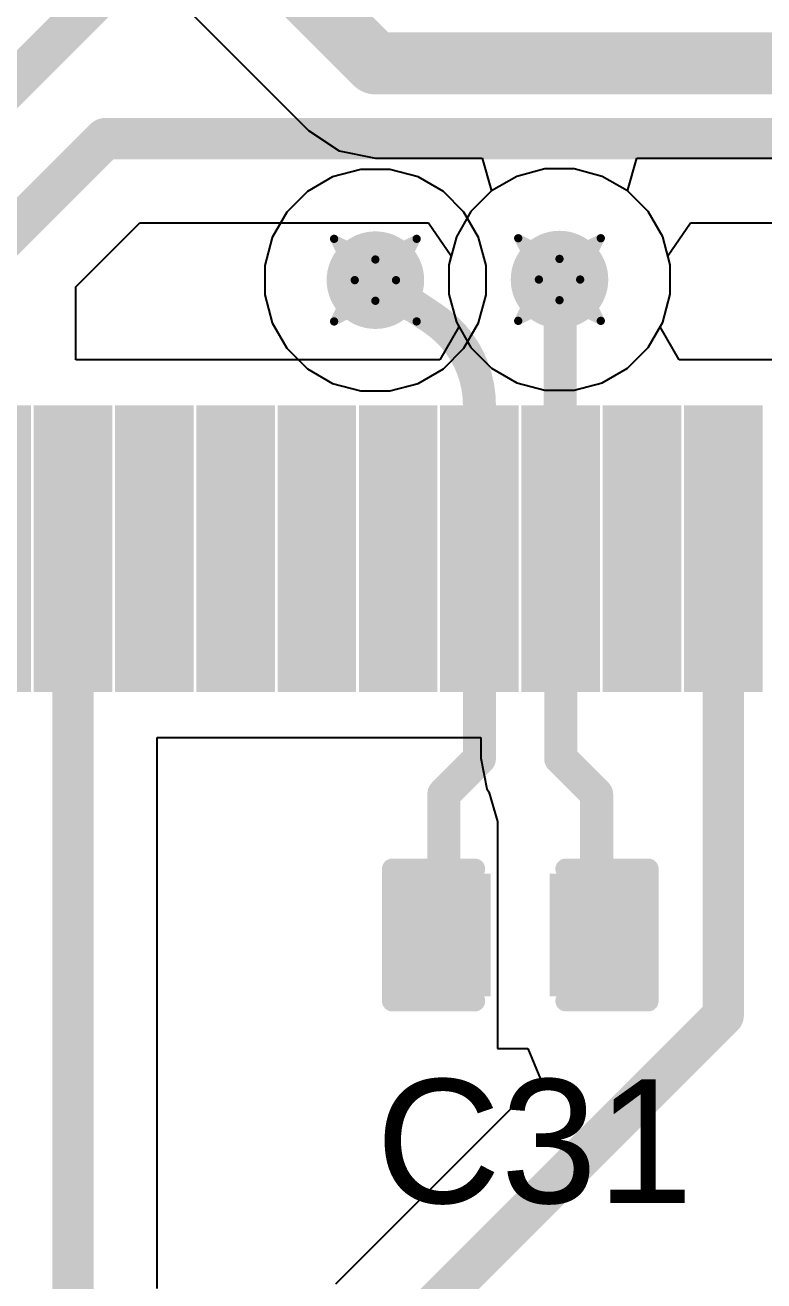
# Model space of a CAD drawing. Header units: inches. Extents: x -36 to 349, y -11 to 240.
# Drawn here: x 83.42 to 87.97, y 56.45 to 64.17 of the extents above; entities that cross this region are included whole.
import ezdxf

# ---------------------------------------------------------------- set-up
doc = ezdxf.new("R2010")
doc.units = ezdxf.units.IN
for name, color, linetype in [('Bottom Layer', 5, 'Continuous'), ('Drill Drawing', 1, 'Continuous'), ('Layer 1', 16, 'Continuous'), ('Layer 2', 76, 'Continuous'), ('Top Layer', 1, 'Continuous'), ('Top Overlay', 2, 'Continuous'), ('Top Paste', 8, 'Continuous'), ('Top Solder', 216, 'Continuous'), ('Via Holes', 16, 'Continuous')]:
    doc.layers.add(name, color=color, linetype=linetype)
doc.styles.add('Arial', font='', dxfattribs={"height": 0.2})
doc.styles.get('Arial').set_extended_font_data('Arial')

# ---------------------------------------------------------------- blocks, each defined once
blk = doc.blocks.new('LQFP_144_20_20__155')
at = {"layer": 'Top Layer'}
for points in [[(-4.39, -11.46), (-4.39, -9.9), (-4.11, -9.9), (-4.11, -11.46)], [(-3.89, -11.46), (-3.89, -9.9), (-3.61, -9.9), (-3.61, -11.46)], [(-3.39, -11.46), (-3.39, -9.9), (-3.11, -9.9), (-3.11, -11.46)], [(-2.89, -11.46), (-2.89, -9.9), (-2.61, -9.9), (-2.61, -11.46)], [(-2.39, -11.46), (-2.39, -9.9), (-2.11, -9.9), (-2.11, -11.46)], [(-1.89, -11.46), (-1.89, -9.9), (-1.61, -9.9), (-1.61, -11.46)], [(-1.39, -11.46), (-1.39, -9.9), (-1.11, -9.9), (-1.11, -11.46)], [(-0.89, -11.46), (-0.89, -9.9), (-0.61, -9.9), (-0.61, -11.46)], [(-0.39, -11.46), (-0.39, -9.9), (-0.11, -9.9), (-0.11, -11.46)]]:
    blk.add_hatch(color=1, dxfattribs=at).paths.add_polyline_path(points)
at = {"layer": 'Top Paste'}
for points in [[(-4.39, -11.46), (-4.39, -9.9), (-4.11, -9.9), (-4.11, -11.46)], [(-3.89, -11.46), (-3.89, -9.9), (-3.61, -9.9), (-3.61, -11.46)], [(-3.39, -11.46), (-3.39, -9.9), (-3.11, -9.9), (-3.11, -11.46)], [(-2.89, -11.46), (-2.89, -9.9), (-2.61, -9.9), (-2.61, -11.46)], [(-2.39, -11.46), (-2.39, -9.9), (-2.11, -9.9), (-2.11, -11.46)], [(-1.89, -11.46), (-1.89, -9.9), (-1.61, -9.9), (-1.61, -11.46)], [(-1.39, -11.46), (-1.39, -9.9), (-1.11, -9.9), (-1.11, -11.46)], [(-0.89, -11.46), (-0.89, -9.9), (-0.61, -9.9), (-0.61, -11.46)], [(-0.39, -11.46), (-0.39, -9.9), (-0.11, -9.9), (-0.11, -11.46)]]:
    blk.add_hatch(color=8, dxfattribs=at).paths.add_polyline_path(points)
at = {"layer": 'Top Solder'}
for points in [[(-4.9916, -11.5616), (-4.9916, -9.7984), (-4.5084, -9.7984), (-4.5084, -11.5616)], [(-4.4916, -11.5616), (-4.4916, -9.7984), (-4.0084, -9.7984), (-4.0084, -11.5616)], [(-3.9916, -11.5616), (-3.9916, -9.7984), (-3.5084, -9.7984), (-3.5084, -11.5616)], [(-3.4916, -11.5616), (-3.4916, -9.7984), (-3.0084, -9.7984), (-3.0084, -11.5616)], [(-2.9916, -11.5616), (-2.9916, -9.7984), (-2.5084, -9.7984), (-2.5084, -11.5616)], [(-2.4916, -11.5616), (-2.4916, -9.7984), (-2.0084, -9.7984), (-2.0084, -11.5616)], [(-1.9916, -11.5616), (-1.9916, -9.7984), (-1.5084, -9.7984), (-1.5084, -11.5616)], [(-1.4916, -11.5616), (-1.4916, -9.7984), (-1.0084, -9.7984), (-1.0084, -11.5616)], [(-0.9916, -11.5616), (-0.9916, -9.7984), (-0.5084, -9.7984), (-0.5084, -11.5616)], [(-0.4916, -11.5616), (-0.4916, -9.7984), (-0.0084, -9.7984), (-0.0084, -11.5616)]]:
    blk.add_hatch(color=216, dxfattribs=at).paths.add_polyline_path(points)
blk = doc.blocks.new('C___0402_475')
at = {"layer": 'Top Layer'}
for points in [[(-0.6985, -0.3175), (-0.6985, 0.3175), (-0.2413, 0.3175), (-0.2413, -0.3175)], [(0.2413, -0.3175), (0.2413, 0.3175), (0.6985, 0.3175), (0.6985, -0.3175)]]:
    blk.add_hatch(color=1, dxfattribs=at).paths.add_polyline_path(points)
at = {"layer": 'Top Paste'}
for points in [[(-0.6985, -0.3175), (-0.6985, 0.3175), (-0.2413, 0.3175), (-0.2413, -0.3175)], [(0.2413, -0.3175), (0.2413, 0.3175), (0.6985, 0.3175), (0.6985, -0.3175)]]:
    blk.add_hatch(color=8, dxfattribs=at).paths.add_polyline_path(points)
at = {"layer": 'Top Solder'}
for points in [[(-0.7585, -0.3775), (-0.7585, 0.3775), (-0.1813, 0.3775), (-0.1813, -0.3775)], [(0.1813, -0.3775), (0.1813, 0.3775), (0.7585, 0.3775), (0.7585, -0.3775)]]:
    blk.add_hatch(color=216, dxfattribs=at).paths.add_polyline_path(points)
at = {"layer": 'Top Overlay'}
for points in [[(-0.2794, 0.4064, 0.127, 0.127, 0), (-0.7874, 0.4064, 0.127, 0.127, 0)], [(-0.7874, 0.4064, 0.127, 0.127, 0), (-0.7874, -0.4064, 0.127, 0.127, 0)], [(0.7874, 0.4064, 0.127, 0.127, 0), (0.2794, 0.4064, 0.127, 0.127, 0)], [(0.7874, 0.4064, 0.127, 0.127, 0), (0.7874, -0.4064, 0.127, 0.127, 0)], [(-0.2794, -0.4064, 0.127, 0.127, 0), (-0.7874, -0.4064, 0.127, 0.127, 0)], [(0.7874, -0.4064, 0.127, 0.127, 0), (0.2794, -0.4064, 0.127, 0.127, 0)]]:
    blk.add_lwpolyline(points, format="xyseb", dxfattribs=at)
for points in [[(-0.8191, 0.4064, 0.0635, 0.0635, 1), (-0.7556, 0.4064, 0.0635, 0.0635, 1)], [(-0.8191, 0.4064, 0.0635, 0.0635, 1), (-0.7556, 0.4064, 0.0635, 0.0635, 1)], [(-0.3111, 0.4064, 0.0635, 0.0635, 1), (-0.2477, 0.4064, 0.0635, 0.0635, 1)], [(0.2477, 0.4064, 0.0635, 0.0635, 1), (0.3111, 0.4064, 0.0635, 0.0635, 1)], [(0.7556, 0.4064, 0.0635, 0.0635, 1), (0.8191, 0.4064, 0.0635, 0.0635, 1)], [(0.7556, 0.4064, 0.0635, 0.0635, 1), (0.8191, 0.4064, 0.0635, 0.0635, 1)], [(-0.8191, -0.4064, 0.0635, 0.0635, 1), (-0.7556, -0.4064, 0.0635, 0.0635, 1)], [(-0.8191, -0.4064, 0.0635, 0.0635, 1), (-0.7556, -0.4064, 0.0635, 0.0635, 1)], [(-0.3111, -0.4064, 0.0635, 0.0635, 1), (-0.2477, -0.4064, 0.0635, 0.0635, 1)], [(0.2477, -0.4064, 0.0635, 0.0635, 1), (0.3111, -0.4064, 0.0635, 0.0635, 1)], [(0.7556, -0.4064, 0.0635, 0.0635, 1), (0.8191, -0.4064, 0.0635, 0.0635, 1)], [(0.7556, -0.4064, 0.0635, 0.0635, 1), (0.8191, -0.4064, 0.0635, 0.0635, 1)]]:
    blk.add_lwpolyline(points, format="xyseb", close=True, dxfattribs=at)

msp = doc.modelspace()

# ---------------------------------------------------------------- hatches: boundary and pattern name
at = {"layer": 'Bottom Layer'}
h = msp.add_hatch(color=5, dxfattribs=at)
edge = h.paths.add_edge_path()
edge.add_arc((85.5792, 62.5993), 0.3, 0, 360)
h = msp.add_hatch(color=5, dxfattribs=at)
edge = h.paths.add_edge_path()
edge.add_arc((86.7119, 62.6029), 0.3, 0, 360)
at = {"layer": 'Layer 1'}
h = msp.add_hatch(color=16, dxfattribs=at)
edge = h.paths.add_edge_path()
edge.add_arc((85.5792, 62.5993), 0.3, 0, 360)
h = msp.add_hatch(color=16, dxfattribs=at)
edge = h.paths.add_edge_path()
edge.add_arc((86.7119, 62.6029), 0.3, 0, 360)
at = {"layer": 'Layer 2'}
h = msp.add_hatch(color=76, dxfattribs=at)
edge = h.paths.add_edge_path()
edge.add_arc((85.5792, 62.5993), 0.3, 0, 360)
h = msp.add_hatch(color=76, dxfattribs=at)
edge = h.paths.add_edge_path()
edge.add_arc((86.7119, 62.6029), 0.3, 0, 360)
at = {"layer": 'Top Layer'}
h = msp.add_hatch(color=1, dxfattribs=at)
edge = h.paths.add_edge_path()
edge.add_arc((85.5792, 62.5993), 0.3, 0, 360)
h = msp.add_hatch(color=1, dxfattribs=at)
edge = h.paths.add_edge_path()
edge.add_arc((86.7119, 62.6029), 0.3, 0, 360)
at = {"layer": 'Via Holes'}
h = msp.add_hatch(color=7, dxfattribs=at)
edge = h.paths.add_edge_path()
edge.add_arc((85.5792, 62.5993), 0.15, 0, 360)
h = msp.add_hatch(color=7, dxfattribs=at)
edge = h.paths.add_edge_path()
edge.add_arc((86.7119, 62.6029), 0.15, 0, 360)

# ---------------------------------------------------------------- linework, layer by layer
at = {"layer": 'Bottom Layer'}
for p, q in [((84.284, 64.4035), (85.1677, 63.5198)), ((85.1677, 63.5198), (85.3567, 63.3935)), ((85.3567, 63.3935), (85.5797, 63.3491)), ((85.5797, 63.3491), (86.2363, 63.3491)), ((86.2363, 63.3491), (86.2919, 63.1544)), ((87.1319, 63.1544), (87.1875, 63.3491)), ((87.1875, 63.3491), (89.8399, 63.3491)), ((86.292, 63.1461), (86.167, 63.0211)), ((86.2919, 63.1544), (86.292, 63.1461)), ((87.1318, 63.1461), (87.1319, 63.1544)), ((87.2568, 63.0211), (87.1318, 63.1461)), ((86.167, 63.0211), (86.0773, 62.8658)), ((87.3465, 62.8658), (87.2568, 63.0211)), ((86.0773, 62.8658), (86.0309, 62.6926)), ((87.3929, 62.6926), (87.3465, 62.8658)), ((86.0309, 62.6926), (86.0309, 62.5133)), ((87.3929, 62.5133), (87.3929, 62.6926)), ((86.0309, 62.5133), (86.0773, 62.3401)), ((87.3465, 62.3401), (87.3929, 62.5133)), ((86.0773, 62.3401), (86.167, 62.1848)), ((87.2568, 62.1848), (87.3465, 62.3401)), ((86.167, 62.1848), (86.2938, 62.058)), ((87.13, 62.058), (87.2568, 62.1848)), ((86.2938, 62.058), (86.449, 61.9683)), ((86.9748, 61.9683), (87.13, 62.058)), ((86.449, 61.9683), (86.6222, 61.9219)), ((86.8016, 61.9219), (86.9748, 61.9683)), ((86.6222, 61.9219), (86.8016, 61.9219))]:
    msp.add_line(p, q, dxfattribs=at)
for points in [[(84.4466, 65.0649, 0.381, 0.381, 0), (85.5797, 63.9318, 0.381, 0.381, 0)], [(85.5797, 63.9318, 0.381, 0.381, 0), (90.0813, 63.9318, 0.381, 0.381, 0)]]:
    msp.add_lwpolyline(points, format="xyseb", dxfattribs=at)
msp.add_lwpolyline([(85.4844, 63.9318, 0.1905, 0.1905, 1), (85.6749, 63.9318, 0.1905, 0.1905, 1)], format="xyseb", close=True, dxfattribs=at)
msp.add_lwpolyline([(85.4844, 63.9318, 0.1905, 0.1905, 1), (85.6749, 63.9318, 0.1905, 0.1905, 1)], format="xyseb", close=True, dxfattribs=at)
at = {"layer": 'Drill Drawing'}
for points in [[(85.3252, 62.8533, 0.0508, 0.0508, 0), (85.5792, 62.7263, 0.0508, 0.0508, 0)], [(85.3252, 62.8533, 0.0508, 0.0508, 0), (85.4522, 62.5993, 0.0508, 0.0508, 0)], [(85.5792, 62.7263, 0.0508, 0.0508, 0), (85.8332, 62.8533, 0.0508, 0.0508, 0)], [(85.7062, 62.5993, 0.0508, 0.0508, 0), (85.8332, 62.8533, 0.0508, 0.0508, 0)], [(86.4579, 62.8569, 0.0508, 0.0508, 0), (86.7119, 62.7299, 0.0508, 0.0508, 0)], [(86.4579, 62.8569, 0.0508, 0.0508, 0), (86.5849, 62.6029, 0.0508, 0.0508, 0)], [(86.7119, 62.7299, 0.0508, 0.0508, 0), (86.9659, 62.8569, 0.0508, 0.0508, 0)], [(86.8389, 62.6029, 0.0508, 0.0508, 0), (86.9659, 62.8569, 0.0508, 0.0508, 0)], [(86.4579, 62.3489, 0.0508, 0.0508, 0), (86.5849, 62.6029, 0.0508, 0.0508, 0)], [(86.8389, 62.6029, 0.0508, 0.0508, 0), (86.9659, 62.3489, 0.0508, 0.0508, 0)], [(85.3252, 62.3453, 0.0508, 0.0508, 0), (85.4522, 62.5993, 0.0508, 0.0508, 0)], [(85.7062, 62.5993, 0.0508, 0.0508, 0), (85.8332, 62.3453, 0.0508, 0.0508, 0)], [(85.3252, 62.3453, 0.0508, 0.0508, 0), (85.5792, 62.4723, 0.0508, 0.0508, 0)], [(85.5792, 62.4723, 0.0508, 0.0508, 0), (85.8332, 62.3453, 0.0508, 0.0508, 0)], [(86.4579, 62.3489, 0.0508, 0.0508, 0), (86.7119, 62.4759, 0.0508, 0.0508, 0)], [(86.7119, 62.4759, 0.0508, 0.0508, 0), (86.9659, 62.3489, 0.0508, 0.0508, 0)]]:
    msp.add_lwpolyline(points, format="xyseb", dxfattribs=at)
for points in [[(85.3125, 62.8533, 0.0254, 0.0254, 1), (85.3379, 62.8533, 0.0254, 0.0254, 1)], [(85.3125, 62.8533, 0.0254, 0.0254, 1), (85.3379, 62.8533, 0.0254, 0.0254, 1)], [(85.8205, 62.8533, 0.0254, 0.0254, 1), (85.8459, 62.8533, 0.0254, 0.0254, 1)], [(85.8205, 62.8533, 0.0254, 0.0254, 1), (85.8459, 62.8533, 0.0254, 0.0254, 1)], [(86.4452, 62.8569, 0.0254, 0.0254, 1), (86.4706, 62.8569, 0.0254, 0.0254, 1)], [(86.4452, 62.8569, 0.0254, 0.0254, 1), (86.4706, 62.8569, 0.0254, 0.0254, 1)], [(86.9532, 62.8569, 0.0254, 0.0254, 1), (86.9786, 62.8569, 0.0254, 0.0254, 1)], [(86.9532, 62.8569, 0.0254, 0.0254, 1), (86.9786, 62.8569, 0.0254, 0.0254, 1)], [(85.5665, 62.7263, 0.0254, 0.0254, 1), (85.5919, 62.7263, 0.0254, 0.0254, 1)], [(85.5665, 62.7263, 0.0254, 0.0254, 1), (85.5919, 62.7263, 0.0254, 0.0254, 1)], [(86.6992, 62.7299, 0.0254, 0.0254, 1), (86.7246, 62.7299, 0.0254, 0.0254, 1)], [(86.6992, 62.7299, 0.0254, 0.0254, 1), (86.7246, 62.7299, 0.0254, 0.0254, 1)], [(86.5722, 62.6029, 0.0254, 0.0254, 1), (86.5976, 62.6029, 0.0254, 0.0254, 1)], [(86.5722, 62.6029, 0.0254, 0.0254, 1), (86.5976, 62.6029, 0.0254, 0.0254, 1)], [(86.8262, 62.6029, 0.0254, 0.0254, 1), (86.8516, 62.6029, 0.0254, 0.0254, 1)], [(86.8262, 62.6029, 0.0254, 0.0254, 1), (86.8516, 62.6029, 0.0254, 0.0254, 1)], [(85.4395, 62.5993, 0.0254, 0.0254, 1), (85.4649, 62.5993, 0.0254, 0.0254, 1)], [(85.4395, 62.5993, 0.0254, 0.0254, 1), (85.4649, 62.5993, 0.0254, 0.0254, 1)], [(85.6935, 62.5993, 0.0254, 0.0254, 1), (85.7189, 62.5993, 0.0254, 0.0254, 1)], [(85.6935, 62.5993, 0.0254, 0.0254, 1), (85.7189, 62.5993, 0.0254, 0.0254, 1)], [(85.5665, 62.4723, 0.0254, 0.0254, 1), (85.5919, 62.4723, 0.0254, 0.0254, 1)], [(85.5665, 62.4723, 0.0254, 0.0254, 1), (85.5919, 62.4723, 0.0254, 0.0254, 1)], [(86.6992, 62.4759, 0.0254, 0.0254, 1), (86.7246, 62.4759, 0.0254, 0.0254, 1)], [(86.6992, 62.4759, 0.0254, 0.0254, 1), (86.7246, 62.4759, 0.0254, 0.0254, 1)], [(85.3125, 62.3453, 0.0254, 0.0254, 1), (85.3379, 62.3453, 0.0254, 0.0254, 1)], [(85.3125, 62.3453, 0.0254, 0.0254, 1), (85.3379, 62.3453, 0.0254, 0.0254, 1)], [(85.8205, 62.3453, 0.0254, 0.0254, 1), (85.8459, 62.3453, 0.0254, 0.0254, 1)], [(85.8205, 62.3453, 0.0254, 0.0254, 1), (85.8459, 62.3453, 0.0254, 0.0254, 1)], [(86.4452, 62.3489, 0.0254, 0.0254, 1), (86.4706, 62.3489, 0.0254, 0.0254, 1)], [(86.4452, 62.3489, 0.0254, 0.0254, 1), (86.4706, 62.3489, 0.0254, 0.0254, 1)], [(86.9532, 62.3489, 0.0254, 0.0254, 1), (86.9786, 62.3489, 0.0254, 0.0254, 1)], [(86.9532, 62.3489, 0.0254, 0.0254, 1), (86.9786, 62.3489, 0.0254, 0.0254, 1)]]:
    msp.add_lwpolyline(points, format="xyseb", close=True, dxfattribs=at)
at = {"layer": 'Layer 1'}
for p, q in [((86.6222, 63.2839), (86.449, 63.2375)), ((86.8016, 63.2839), (86.6222, 63.2839)), ((86.9748, 63.2375), (86.8016, 63.2839)), ((86.449, 63.2375), (86.2938, 63.1479)), ((87.13, 63.1479), (86.9748, 63.2375)), ((86.2938, 63.1479), (86.167, 63.0211)), ((87.2568, 63.0211), (87.13, 63.1479)), ((86.167, 63.0211), (86.0773, 62.8658)), ((87.3465, 62.8658), (87.2568, 63.0211)), ((86.0773, 62.8658), (86.0309, 62.6926)), ((87.3929, 62.6926), (87.3465, 62.8658)), ((86.0309, 62.6926), (86.0309, 62.5133)), ((87.3929, 62.5133), (87.3929, 62.6926)), ((86.0309, 62.5133), (86.0773, 62.3401)), ((87.3465, 62.3401), (87.3929, 62.5133)), ((86.0773, 62.3401), (86.167, 62.1848)), ((87.2568, 62.1848), (87.3465, 62.3401)), ((86.167, 62.1848), (86.2938, 62.058)), ((87.13, 62.058), (87.2568, 62.1848)), ((86.2938, 62.058), (86.449, 61.9683)), ((86.9748, 61.9683), (87.13, 62.058)), ((86.449, 61.9683), (86.6222, 61.9219)), ((86.8016, 61.9219), (86.9748, 61.9683)), ((86.6222, 61.9219), (86.8016, 61.9219))]:
    msp.add_line(p, q, dxfattribs=at)
at = {"layer": 'Layer 2'}
for p, q in [((85.4896, 63.2803), (85.3164, 63.2339)), ((85.6689, 63.2803), (85.4896, 63.2803)), ((85.8421, 63.2339), (85.6689, 63.2803)), ((85.3164, 63.2339), (85.1611, 63.1442)), ((85.9974, 63.1442), (85.8421, 63.2339)), ((85.1611, 63.1442), (85.0343, 63.0174)), ((86.1242, 63.0174), (85.9974, 63.1442)), ((85.0343, 63.0174), (84.9446, 62.8621)), ((86.2138, 62.8621), (86.1242, 63.0174)), ((84.9446, 62.8621), (84.8982, 62.6889)), ((86.2602, 62.6889), (86.2138, 62.8621)), ((84.8982, 62.6889), (84.8982, 62.5096)), ((86.2602, 62.5096), (86.2602, 62.6889)), ((84.8982, 62.5096), (84.9446, 62.3364)), ((86.2138, 62.3364), (86.2602, 62.5096)), ((84.9446, 62.3364), (85.0343, 62.1811)), ((86.1242, 62.1811), (86.2138, 62.3364)), ((85.0343, 62.1811), (85.1611, 62.0543)), ((85.9974, 62.0543), (86.1242, 62.1811)), ((85.1611, 62.0543), (85.3164, 61.9647)), ((85.8421, 61.9647), (85.9974, 62.0543)), ((85.3164, 61.9647), (85.4896, 61.9183)), ((85.6689, 61.9183), (85.8421, 61.9647)), ((85.4896, 61.9183), (85.6689, 61.9183))]:
    msp.add_line(p, q, dxfattribs=at)
at = {"layer": 'Top Layer'}
for p, q in [((83.7371, 62.5577), (84.1311, 62.9516)), ((84.1311, 62.9516), (85.9065, 62.9516)), ((85.9065, 62.9516), (86.0459, 62.7484)), ((87.3779, 62.7484), (87.5173, 62.9516)), ((87.5173, 62.9516), (90.9138, 62.9516)), ((86.0459, 62.7484), (86.0309, 62.6926)), ((87.3929, 62.6926), (87.3779, 62.7484)), ((86.0309, 62.6926), (86.0309, 62.5133)), ((87.3929, 62.5133), (87.3929, 62.6926)), ((83.7371, 62.109), (83.7371, 62.5577)), ((86.0309, 62.5133), (86.0773, 62.3401)), ((87.3465, 62.3401), (87.3929, 62.5133)), ((86.0773, 62.3401), (86.0934, 62.3122)), ((87.3304, 62.3122), (87.3465, 62.3401)), ((86.0934, 62.3122), (85.9761, 62.109)), ((87.4477, 62.109), (87.3304, 62.3122)), ((85.9761, 62.109), (83.7371, 62.109)), ((90.9834, 62.109), (87.4477, 62.109)), ((84.2372, 56.3989), (84.2372, 59.787)), ((84.2372, 59.787), (86.2272, 59.787)), ((86.2272, 59.787), (86.2272, 59.6588)), ((86.2272, 59.6588), (86.2646, 59.4705)), ((86.2646, 59.4705), (86.2771, 59.4518)), ((86.2771, 59.4518), (86.3309, 59.2709)), ((86.3309, 59.2709), (86.3309, 59.2709)), ((86.3309, 59.2709), (86.3309, 59.2709)), ((86.3309, 59.2709), (86.3309, 59.2709)), ((86.3309, 59.2709), (86.3309, 57.8739)), ((86.3309, 57.8739), (86.5171, 57.8739)), ((86.5171, 57.8739), (86.5949, 57.6862)), ((86.5949, 57.6862), (85.3344, 56.4257))]:
    msp.add_line(p, q, dxfattribs=at)
for points in [[(82.7192, 63.1787, 0.254, 0.254, 0), (83.8521, 64.3116, 0.254, 0.254, 0)], [(83.2192, 62.7722, 0.254, 0.254, 0), (83.9166, 63.4696, 0.254, 0.254, 0)], [(83.9166, 63.4696, 0.254, 0.254, 0), (93.3923, 63.4696, 0.254, 0.254, 0)], [(85.5792, 62.5993, 0.2032, 0.2032, 0), (85.9322, 62.3642, 0.2032, 0.2032, 0)], [(86.7156, 60.9517, 0.2032, 0.2032, 0), (86.7156, 62.5993, 0.2032, 0.2032, 0)], [(85.9322, 62.3642, 0.2032, 0.2032, -0.251775), (86.2192, 61.8304, 0.2032, 0.2032, 0)], [(86.2192, 60.948, 0.2032, 0.2032, 0), (86.2192, 61.8304, 0.2032, 0.2032, 0)], [(83.7192, 56.0977, 0.254, 0.254, 0), (83.7192, 60.948, 0.254, 0.254, 0)], [(86.2192, 59.6574, 0.2032, 0.2032, 0), (86.2192, 60.948, 0.2032, 0.2032, 0)], [(86.7192, 59.6588, 0.2032, 0.2032, 0), (86.7192, 60.948, 0.2032, 0.2032, 0)], [(87.7192, 58.078, 0.254, 0.254, 0), (87.7192, 60.948, 0.254, 0.254, 0)], [(86.0007, 59.4389, 0.2032, 0.2032, 0), (86.2192, 59.6574, 0.2032, 0.2032, 0)], [(86.7192, 59.6588, 0.2032, 0.2032, 0), (86.9405, 59.4375, 0.2032, 0.2032, 0)], [(86.0007, 58.5724, 0.2032, 0.2032, 0), (86.0007, 59.4389, 0.2032, 0.2032, 0)], [(86.9405, 58.5724, 0.2032, 0.2032, 0), (86.9405, 59.4375, 0.2032, 0.2032, 0)], [(85.7007, 56.0595, 0.254, 0.254, 0), (87.7192, 58.078, 0.254, 0.254, 0)]]:
    msp.add_lwpolyline(points, format="xyseb", dxfattribs=at)
for points in [[(83.8531, 63.4696, 0.127, 0.127, 1), (83.9801, 63.4696, 0.127, 0.127, 1)], [(83.8531, 63.4696, 0.127, 0.127, 1), (83.9801, 63.4696, 0.127, 0.127, 1)], [(85.5284, 62.5993, 0.1016, 0.1016, 1), (85.63, 62.5993, 0.1016, 0.1016, 1)], [(86.6648, 62.5993, 0.1016, 0.1016, 1), (86.7664, 62.5993, 0.1016, 0.1016, 1)], [(85.8814, 62.3642, 0.1016, 0.1016, 1), (85.983, 62.3642, 0.1016, 0.1016, 1)], [(85.8814, 62.3642, 0.1016, 0.1016, 1), (85.983, 62.3642, 0.1016, 0.1016, 1)], [(86.1684, 61.8304, 0.1016, 0.1016, 1), (86.27, 61.8304, 0.1016, 0.1016, 1)], [(86.1684, 61.8304, 0.1016, 0.1016, 1), (86.27, 61.8304, 0.1016, 0.1016, 1)], [(83.6557, 60.948, 0.127, 0.127, 1), (83.7827, 60.948, 0.127, 0.127, 1)], [(86.1684, 60.948, 0.1016, 0.1016, 1), (86.27, 60.948, 0.1016, 0.1016, 1)], [(86.1684, 60.948, 0.1016, 0.1016, 1), (86.27, 60.948, 0.1016, 0.1016, 1)], [(86.6648, 60.9517, 0.1016, 0.1016, 1), (86.7664, 60.9517, 0.1016, 0.1016, 1)], [(86.6684, 60.948, 0.1016, 0.1016, 1), (86.77, 60.948, 0.1016, 0.1016, 1)], [(87.6557, 60.948, 0.127, 0.127, 1), (87.7827, 60.948, 0.127, 0.127, 1)], [(86.1684, 59.6574, 0.1016, 0.1016, 1), (86.27, 59.6574, 0.1016, 0.1016, 1)], [(86.1684, 59.6574, 0.1016, 0.1016, 1), (86.27, 59.6574, 0.1016, 0.1016, 1)], [(86.6684, 59.6588, 0.1016, 0.1016, 1), (86.77, 59.6588, 0.1016, 0.1016, 1)], [(86.6684, 59.6588, 0.1016, 0.1016, 1), (86.77, 59.6588, 0.1016, 0.1016, 1)], [(85.9499, 59.4389, 0.1016, 0.1016, 1), (86.0515, 59.4389, 0.1016, 0.1016, 1)], [(85.9499, 59.4389, 0.1016, 0.1016, 1), (86.0515, 59.4389, 0.1016, 0.1016, 1)], [(86.8897, 59.4375, 0.1016, 0.1016, 1), (86.9913, 59.4375, 0.1016, 0.1016, 1)], [(86.8897, 59.4375, 0.1016, 0.1016, 1), (86.9913, 59.4375, 0.1016, 0.1016, 1)], [(85.9499, 58.5724, 0.1016, 0.1016, 1), (86.0515, 58.5724, 0.1016, 0.1016, 1)], [(86.8897, 58.5724, 0.1016, 0.1016, 1), (86.9913, 58.5724, 0.1016, 0.1016, 1)], [(87.6557, 58.078, 0.127, 0.127, 1), (87.7827, 58.078, 0.127, 0.127, 1)], [(87.6557, 58.078, 0.127, 0.127, 1), (87.7827, 58.078, 0.127, 0.127, 1)]]:
    msp.add_lwpolyline(points, format="xyseb", close=True, dxfattribs=at)

# ---------------------------------------------------------------- block references
msp.add_blockref('LQFP_144_20_20__155', (87.9692, 71.628))
at = {"rotation": 180}
msp.add_blockref('C___0402_475', (86.4706, 58.5724), dxfattribs=at)

# ---------------------------------------------------------------- texts
at = {"layer": 'Top Overlay', "style": 'Arial'}
msp.add_text('C31', height=0.762, dxfattribs=at).set_placement((85.5819, 56.9235))

doc.saveas('drawing.dxf')
